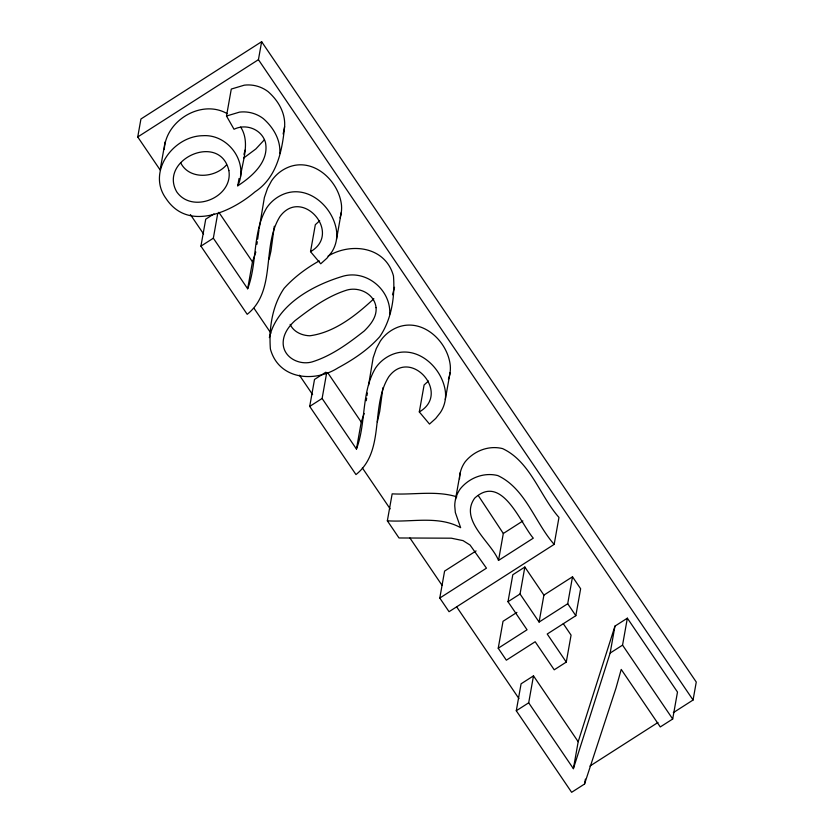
<?xml version="1.0" encoding="UTF-8"?>
<svg xmlns="http://www.w3.org/2000/svg" width="834" height="834" viewBox="0 0 834 834"><rect width="100%" height="100%" fill="white"/><g stroke="black" fill="none" stroke-linecap="round" stroke-linejoin="round"><path stroke-width="1.25" d="M237.753 185.815C249.064 162.526 228.203 133.92 202.86 135.702C173.191 136.015 146.69 172.033 165.997 198.461C188.025 232.029 231.258 212.097 255.016 191.841C277.013 177.34 282.173 150.985 284.613 126.632C285.603 112.913 278.108 100.393 268.068 91.615A32.005 31.16 10.1 0 0 244.331 85.162L231.289 89.061L226.494 116.02L234.031 129.26C246.03 123.265 261.595 129.239 265.431 142.322C269.392 161.588 252.202 176.422 237.753 185.815L239.066 178.466M240.494 176.777C242.569 160.628 250.45 142.228 240.672 127.049M164.308 149.495C165.455 120.701 201.432 98.881 227.046 113.58M274.303 226.243L270.946 251.086L269.08 259.322M382.921 387.737L379.731 411.36L377.333 421.941M256.924 244.299L257.299 241.735M257.664 239.17L258.947 230.184M366.262 400.716L366.626 398.152M366.991 395.587L367.356 393.012M259.124 228.902L264.378 197.522L267.537 188.275L271.509 180.905A37.884 36.884 10.1 0 1 288.512 167.154C313.626 157.126 339.031 180.988 341.513 205.383A33.224 32.349 10.1 0 1 340.011 217.893M368.534 385.402L373.152 357.796L376.311 348.539L380.283 341.169A37.884 36.884 10.1 0 1 397.286 327.418C422.4 317.4 447.816 341.252 450.287 365.646A33.224 32.349 10.1 0 1 448.411 379.241M160.42 170.386L137.735 136.964L140.936 118.991L261.636 41.7L696.265 682.045L693.064 700.018L673.319 712.663M160.316 168.906L165.122 141.947M217.695 213.692L213.337 238.201L247.667 288.783C257.56 262.825 252.233 232.279 266.703 207.854A37.884 36.884 10.1 0 1 283.706 194.103C308.82 184.085 334.236 207.937 336.707 232.332A33.224 32.349 10.1 0 1 331.64 252.243L326.938 258.196L320.725 263.794L310.529 251.66C342.649 233.343 302.054 186.482 279.974 216.517C261.25 246.166 276.951 290.607 247.198 314.314L200.931 246.145L205.727 219.186L213.994 213.89M693.064 700.018L258.436 59.673L261.636 41.7M247.667 288.783L252.462 261.824L255.829 252.004M328.085 256.069C351.26 242.183 385.496 246.562 393.471 275.939C395.076 296.518 391.615 319.307 379.793 336.644C368.169 349.759 353.428 359.517 338.124 367.815C314.501 382.816 278.754 379.741 270.393 349.008C268.819 328.408 272.238 305.588 284.154 288.272C294.152 277.18 306.255 268.194 319.245 260.896M310.529 251.66L315.325 224.7L319.693 220.77M336.519 239.254L341.314 212.295M326.699 372.735L322.112 398.464L356.452 449.046C366.345 423.088 361.007 392.553 375.488 368.117A37.884 36.884 10.1 0 1 392.491 354.377C417.605 344.348 443.01 368.211 445.492 392.606A33.224 32.349 10.1 0 1 440.415 412.507L435.713 418.47L429.5 424.068L419.304 411.923C451.434 393.606 410.828 346.756 388.759 376.78C370.035 406.439 385.725 450.881 355.982 474.577L309.706 406.408L314.512 379.449L325.875 372.173M356.452 449.046L361.247 422.098L364.187 413.497M459.534 478.799A31.087 30.274 10.1 0 1 465.226 461.723C474.15 450.84 488.734 445.158 502.568 448.598C530.393 461.598 539.702 495.646 558.968 517.434L554.172 544.383L449.046 611.697L439.789 598.051L486.462 568.163L470.063 545.05L463.037 540.62L451.309 538.191L399.006 537.972L387.351 520.802L392.157 493.853C413.528 495.021 435.994 490.35 456.782 496.814M419.304 411.923L424.11 384.964L428.467 381.044M445.293 399.517L450.099 372.569M455.489 499.483L460.285 472.524M439.789 598.051L444.585 571.102L476.068 550.94M498.513 560.448C491.497 542.34 458.888 520.28 474.64 498.19C501.891 473.087 520.343 523.179 533.291 538.17L498.513 560.448L503.309 533.489L478.236 495.5M563.315 623.707L571.071 635.143L566.276 662.092L554.224 669.806L535.178 641.742L506.342 660.194L498.232 648.237L503.027 621.288L516.913 612.396M498.232 648.237L527.057 629.774L508 601.71L512.806 574.751L524.847 567.037L543.904 595.111L539.098 622.06L567.714 603.743L572.51 576.784L543.904 595.111M539.098 622.06L520.051 593.996L524.847 567.037M578.191 741.718L614.95 626.125L627.356 618.182L677.489 692.053L672.694 719.002L660.288 726.946L621.226 669.4L616.003 688.081L584.54 784.033L571.634 792.3L516.288 710.756L521.083 683.807L533.489 675.863L578.191 741.718L573.385 768.667L528.693 702.812L533.489 675.863M566.276 662.092L547.219 634.028L575.825 615.701L580.631 588.752L572.51 576.784M584.54 784.033L585.405 779.133M573.385 768.667L610.144 653.074L614.95 626.125M672.694 719.002L622.55 645.13L627.356 618.182M283.143 134.013L284.613 126.632M392.501 294.809L394.534 287.282M269.351 337.624C276.982 304.514 313.209 284.999 343.493 276.085C366.939 269.757 391.136 290.274 389.728 314.23M243.924 154.342L245.29 149.818M373.861 298.749C356.076 315.304 334.642 332.464 309.81 335.779C301.918 335.57 293.485 331.869 290.138 324.332M264.43 139.705L255.861 148.952L243.58 158.106M226.525 164.871C215.172 178.205 189.172 180.008 180.697 162.797M137.735 136.964L258.436 59.673M200.931 246.145L213.337 238.201M309.706 406.408L322.112 398.464M503.309 533.489L522.876 520.969M508 601.71L520.051 593.996M516.288 710.756L528.693 702.812M610.144 653.074L622.55 645.13M589.919 766.071L657.953 722.494M226.494 116.02L239.535 112.121A32.005 31.16 10.1 0 1 263.273 118.574C273.312 127.341 280.797 139.872 279.817 153.592M387.351 520.802C411.527 522.48 438.277 515.329 460.629 527.672L455.343 512.535L454.738 505.748A31.087 30.274 10.1 0 1 460.42 488.672C469.344 477.799 483.939 472.117 497.773 475.557C525.597 488.547 534.896 522.605 554.172 544.383M567.714 603.743L575.825 615.701M218.862 212.316L252.462 261.824M327.647 372.589L361.247 422.098M190.413 214.578L203.59 233.989M254.078 308.372L270.904 333.162M299.437 375.206L312.604 394.607M362.363 467.916L390.166 508.886M409.921 537.993L442.124 585.426M456.751 606.985L518.946 698.611M228.87 170.584C233.332 197.387 192.279 214.192 176.745 191.872C158.283 159.638 220.061 131.73 228.87 170.584M376.071 307.642C376.895 317.024 370.484 324.822 364.208 331.004C348.351 343.462 331.609 355.826 312.145 361.893C299.719 365.49 284.092 358.015 283.185 344.14C282.684 334.778 288.366 326.667 295.017 320.652C310.894 308.392 327.564 296.122 346.923 290.076C359.381 286.5 374.602 294.027 376.071 307.642"/></g></svg>
